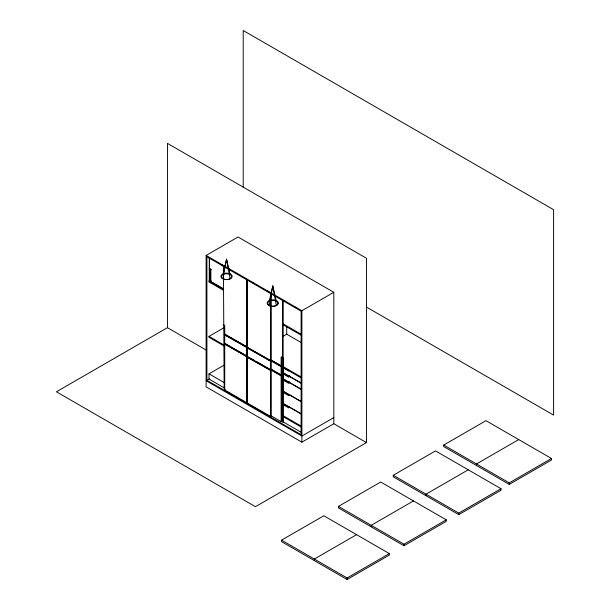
<?xml version="1.0" encoding="UTF-8"?>
<svg xmlns="http://www.w3.org/2000/svg" width="610" height="610" viewBox="0 0 610 610"><rect width="100%" height="100%" fill="white"/><g stroke="black" fill="none" stroke-linecap="round" stroke-linejoin="round"><path stroke-width="0.91" d="M222.993 278.701L226.546 259.174L230.107 274.599M269.216 305.389L272.777 285.861L276.33 301.287M222.993 274.599L226.546 259.174L230.107 278.701M269.216 301.287L272.777 285.861L276.33 305.389M206.119 255.437L238.045 237L333.822 292.297L333.822 423.744L301.897 442.174L206.119 386.877L206.119 255.437L301.897 310.726L333.822 292.297M209.26 268.781L210.854 269.696L211.38 269.399M223.618 290.413L209.001 281.972L209.001 281.065L209.52 280.768L223.329 288.736M209.787 268.476L209.787 280.615L210.046 268.324M211.098 280.165L209.52 281.065L209.52 258.022M167.445 327.684L56.41 391.788L255.445 506.696L366.48 442.593L366.48 258.274L167.445 143.365L167.445 327.684L206.096 350.003M223.39 265.708L224.175 388.738M224.427 346.183L209.001 337.269L209.001 336.362L224.32 327.524M223.39 324.68L224.724 325.45L224.724 334.364L225.242 334.059L224.724 334.966L224.724 343.582L246.943 356.103L246.943 347.494L224.983 334.814L224.983 334.211L246.943 346.892L246.943 279.944M224.724 343.582L225.242 343.277L224.724 344.185L224.724 389.958L247.202 402.943L247.202 357.163L270.756 370.461L270.756 369.851L247.202 356.56L247.469 347.799L270.756 361.242L270.756 360.64L247.202 347.342L247.202 279.456M224.724 334.364L246.943 346.892M224.724 334.966L246.943 347.494M247.202 347.342L281.134 366.633L281.66 366.328M224.564 388.059L209.001 379.069L209.001 373.831L224.32 364.986M224.724 344.185L246.943 356.713L246.943 402.486M247.202 356.56L254.69 360.579M206.904 380.282L301.111 434.671L301.111 311.184L206.904 256.795L206.904 380.282L209.36 378.863M282.689 336.529L286.715 334.196L301.34 342.645M247.202 347.952L270.756 361.242M224.724 389.958L225.242 389.66M281.66 365.725L281.134 366.023L281.134 357.109L282.468 357.879L282.987 357.574L282.987 422.089L283.253 300.356M247.202 357.163L270.756 370.461M271.374 369.607L281.134 375.241L281.66 374.937M256.299 361.509L281.134 375.844L281.66 375.546M283.086 373.899L288.812 377.209L288.812 376.073L289.597 375.623M283.055 380.053L288.789 383.362L288.789 382.234L289.575 381.776M247.202 402.943L270.489 416.386L271.282 415.936L271.282 293.402M283.055 404.636L288.789 407.938L288.789 406.809L289.575 406.351M270.565 415.517L281.134 421.624L281.66 421.319L282.987 422.089M333.822 417.598L301.897 436.028L206.119 380.731M443.729 445.056L485.964 420.671L551.478 458.491L551.478 460.031L509.243 484.416L443.729 446.589L443.729 445.056L509.243 482.876L551.478 458.491M338.474 506.399L380.709 482.014L446.223 519.834L446.223 521.375L403.988 545.759L338.474 507.932L338.474 506.399L403.988 544.219L446.223 519.834M393.259 475.281L435.494 450.897L501.008 488.717L501.008 490.257L458.773 514.634L393.259 476.814L393.259 475.281L458.773 513.101L501.008 488.717M281.576 540.14L323.811 515.755L389.325 553.583L389.325 555.115L347.09 579.5L281.576 541.68L281.576 540.14L347.09 577.967L389.325 553.583M518.721 439.581L476.486 463.966L476.486 465.499M413.466 500.924L371.231 525.309L371.231 526.849M468.251 469.807L426.016 494.191L426.016 495.724M356.568 534.665L314.333 559.05L314.333 560.59M366.702 307.211L553.59 415.105L553.59 209.695L243.207 30.5L243.207 187.415M221.285 264.496L223.748 265.914M227.408 268.026L229.009 268.957M252.822 282.704L254.431 283.627M256.04 284.557L257.641 285.488M267.279 291.046L269.689 292.442M283.543 300.44L285.183 301.386M295.011 307.059L296.651 308.004M209.787 280.615L211.38 281.538M223.329 289.041L209.26 280.92L209.26 257.87M209.001 281.065L223.618 289.506M282.887 323.727L301.576 334.516M282.887 324.634L301.576 335.424M282.887 366.435L301.576 377.224M271.641 360.243L280.585 365.405M271.374 360.388L281.134 366.023M270.825 360.373L281.393 366.48L281.393 365.878M282.704 367.235L301.561 378.124M283.086 367.754L288.812 371.063L288.812 369.927M282.674 372.375L301.531 383.263M288.812 376.073L301.592 383.454M283.048 372.969L288.782 376.279M271.641 369.454L281.393 375.089L281.393 375.699L270.825 369.591M246.127 355.638L224.983 343.43L224.983 344.032L246.943 356.713M282.674 378.52L301.531 389.409M288.789 382.234L301.569 389.615M209.001 336.362L224.427 345.275M283.025 379.13L289.575 382.912M282.651 390.819L301.508 401.708M301.569 401.899L288.789 394.517L288.789 395.654L283.055 392.344M283.025 391.422L288.759 394.723M333.579 423.599L366.48 442.593M282.651 403.111L301.508 413.999M288.789 406.809L301.569 414.19M283.025 403.706L288.759 407.015M282.651 415.395L301.508 426.283M209.001 373.831L224.427 382.744M282.704 416.386L301.561 427.274M281.629 420.999L301.569 432.513M509.243 482.876L509.243 484.416M458.773 513.101L458.773 514.634M403.988 544.219L403.988 545.759M347.09 577.967L347.09 579.5M301.897 310.726L301.897 442.174M286.715 326.731L286.715 334.196M282.468 299.861L282.468 357.879M281.66 356.812L281.66 421.319M281.134 366.633L281.134 375.241M281.134 375.844L281.134 421.624M270.489 292.899L270.489 360.792M270.489 361.394L270.489 370.003M270.489 370.613L270.489 416.386M246.676 279.151L246.676 347.044M246.676 347.647L246.676 356.255M246.676 356.865L246.676 402.638M210.854 269.696L210.854 281.835M270.032 305.778A5.032 2.905 0 0 0 277.802 303.49A5.032 2.905 0 0 0 270.489 300.745A5.032 2.905 0 0 0 270.032 305.778M269.689 305.816A5.658 3.271 0 0 0 278.427 303.246A5.658 3.271 0 0 0 270.207 300.166A5.658 3.271 0 0 0 269.689 305.816M223.809 279.09A5.032 2.905 0 0 0 231.571 276.803A5.032 2.905 0 0 0 224.266 274.058A5.032 2.905 0 0 0 223.809 279.09M223.466 279.128A5.658 3.271 0 0 0 232.204 276.559A5.658 3.271 0 0 0 223.977 273.478A5.658 3.271 0 0 0 223.466 279.128"/></g></svg>
